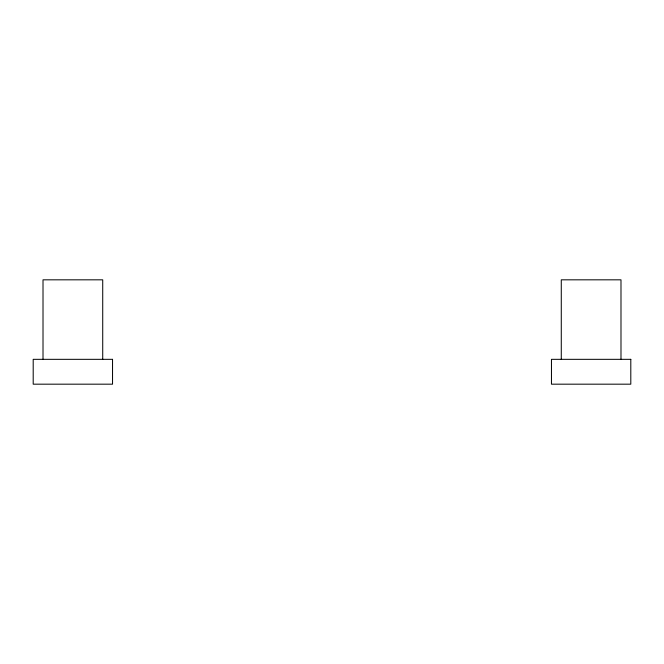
<?xml version="1.0" encoding="UTF-8"?>
<svg xmlns="http://www.w3.org/2000/svg" width="664" height="664" viewBox="0 0 664 664"><rect width="100%" height="100%" fill="white"/><g stroke="black" fill="none" stroke-linecap="round" stroke-linejoin="round"><path stroke-width="1" d="M620.989 359.332L620.989 279.826L561.279 279.826L561.279 359.332M102.721 359.332L102.721 279.826L43.011 279.826L43.011 359.332M112.54 359.332L33.2 359.332L33.2 384.174L112.54 384.174L112.54 359.332M630.8 359.332L551.46 359.332L551.46 384.174L630.8 384.174L630.8 359.332"/></g></svg>
